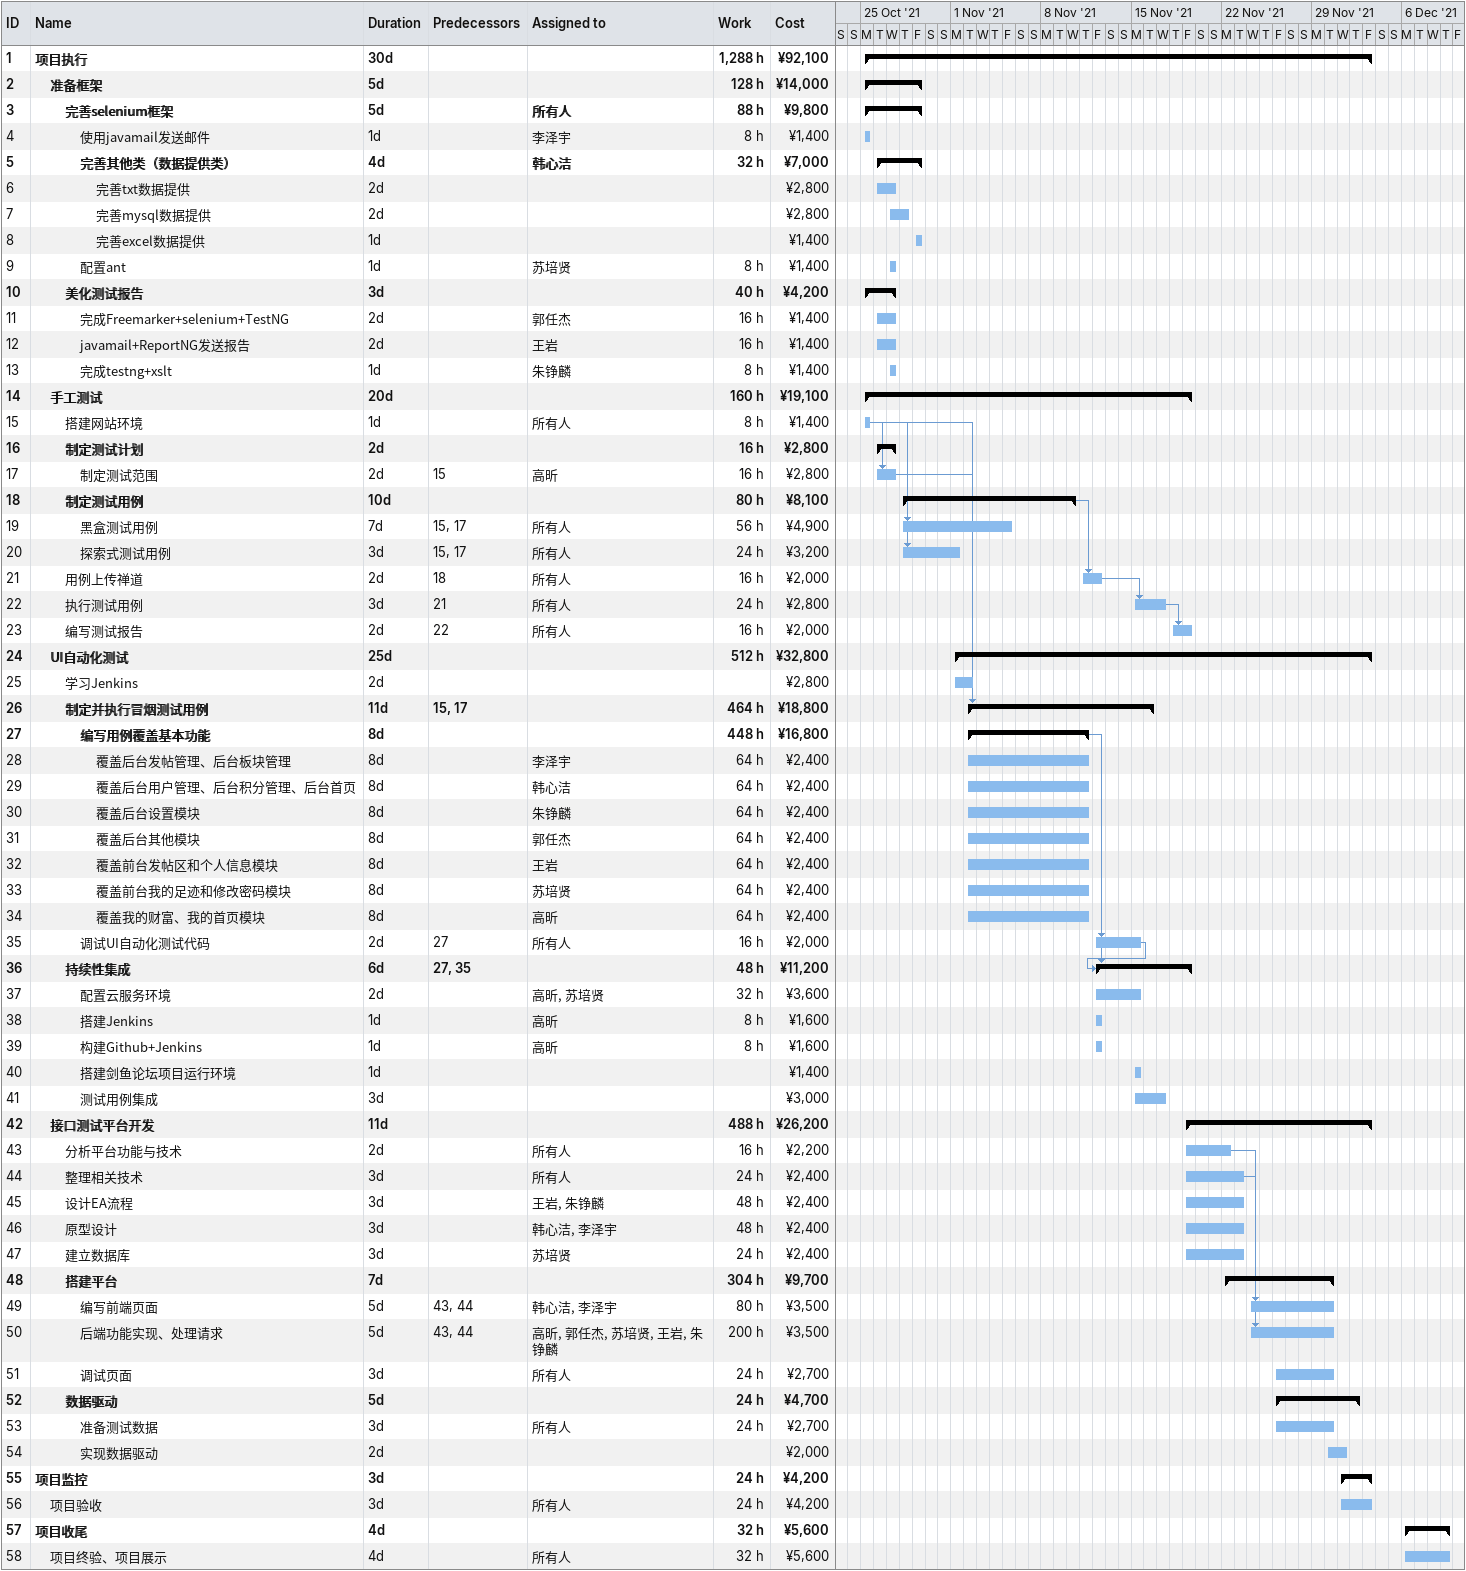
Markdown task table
| ID | Level | Task | Duration | Start | Finish | Predecessors | Resources | Work (h) | Cost (¥) |
|---|---|---|---|---|---|---|---|---|---|
| 1 | 1 | **项目执行** | 30d | 2021-10-25 | 2021-12-03 |  |  | 1288 | 92100 |
| 2 | 2 | **准备框架** | 5d | 2021-10-25 | 2021-10-29 |  |  | 128 | 14000 |
| 3 | 3 | **完善selenium框架** | 5d | 2021-10-25 | 2021-10-29 |  | 所有人 | 88 | 9800 |
| 4 | 4 | 使用javamail发送邮件 | 1d | 2021-10-25 | 2021-10-25 |  | 李泽宇 | 8 | 1400 |
| 5 | 4 | **完善其他类（数据提供类）** | 4d | 2021-10-26 | 2021-10-29 |  | 韩心洁 | 32 | 7000 |
| 6 | 5 | 完善txt数据提供 | 2d | 2021-10-26 | 2021-10-27 |  |  |  | 2800 |
| 7 | 5 | 完善mysql数据提供 | 2d | 2021-10-27 | 2021-10-28 |  |  |  | 2800 |
| 8 | 5 | 完善excel数据提供 | 1d | 2021-10-29 | 2021-10-29 |  |  |  | 1400 |
| 9 | 4 | 配置ant | 1d | 2021-10-27 | 2021-10-27 |  | 苏培贤 | 8 | 1400 |
| 10 | 3 | **美化测试报告** | 3d | 2021-10-25 | 2021-10-27 |  |  | 40 | 4200 |
| 11 | 4 | 完成Freemarker+selenium+TestNG | 2d | 2021-10-26 | 2021-10-27 |  | 郭任杰 | 16 | 1400 |
| 12 | 4 | javamail+ReportNG发送报告 | 2d | 2021-10-26 | 2021-10-27 |  | 王岩 | 16 | 1400 |
| 13 | 4 | 完成testng+xslt | 1d | 2021-10-27 | 2021-10-27 |  | 朱铮麟 | 8 | 1400 |
| 14 | 2 | **手工测试** | 20d | 2021-10-25 | 2021-11-19 |  |  | 160 | 19100 |
| 15 | 3 | 搭建网站环境 | 1d | 2021-10-25 | 2021-10-25 |  | 所有人 | 8 | 1400 |
| 16 | 3 | **制定测试计划** | 2d | 2021-10-26 | 2021-10-27 |  |  | 16 | 2800 |
| 17 | 4 | 制定测试范围 | 2d | 2021-10-26 | 2021-10-27 | 15 | 高昕 | 16 | 2800 |
| 18 | 3 | **制定测试用例** | 10d | 2021-10-28 | 2021-11-10 |  |  | 80 | 8100 |
| 19 | 4 | 黑盒测试用例 | 7d | 2021-10-28 | 2021-11-05 | 15, 17 | 所有人 | 56 | 4900 |
| 20 | 4 | 探索式测试用例 | 3d | 2021-10-28 | 2021-11-01 | 15, 17 | 所有人 | 24 | 3200 |
| 21 | 3 | 用例上传禅道 | 2d | 2021-11-11 | 2021-11-12 | 18 | 所有人 | 16 | 2000 |
| 22 | 3 | 执行测试用例 | 3d | 2021-11-15 | 2021-11-17 | 21 | 所有人 | 24 | 2800 |
| 23 | 3 | 编写测试报告 | 2d | 2021-11-18 | 2021-11-19 | 22 | 所有人 | 16 | 2000 |
| 24 | 2 | **UI自动化测试** | 25d | 2021-11-01 | 2021-12-03 |  |  | 512 | 32800 |
| 25 | 3 | 学习Jenkins | 2d | 2021-11-01 | 2021-11-02 |  |  |  | 2800 |
| 26 | 3 | **制定并执行冒烟测试用例** | 11d | 2021-11-02 | 2021-11-16 | 15, 17 |  | 464 | 18800 |
| 27 | 4 | **编写用例覆盖基本功能** | 8d | 2021-11-02 | 2021-11-11 |  |  | 448 | 16800 |
| 28 | 5 | 覆盖后台发帖管理、后台板块管理 | 8d | 2021-11-02 | 2021-11-11 |  | 李泽宇 | 64 | 2400 |
| 29 | 5 | 覆盖后台用户管理、后台积分管理、后台首页 | 8d | 2021-11-02 | 2021-11-11 |  | 韩心洁 | 64 | 2400 |
| 30 | 5 | 覆盖后台设置模块 | 8d | 2021-11-02 | 2021-11-11 |  | 朱铮麟 | 64 | 2400 |
| 31 | 5 | 覆盖后台其他模块 | 8d | 2021-11-02 | 2021-11-11 |  | 郭任杰 | 64 | 2400 |
| 32 | 5 | 覆盖前台发帖区和个人信息模块 | 8d | 2021-11-02 | 2021-11-11 |  | 王岩 | 64 | 2400 |
| 33 | 5 | 覆盖前台我的足迹和修改密码模块 | 8d | 2021-11-02 | 2021-11-11 |  | 苏培贤 | 64 | 2400 |
| 34 | 5 | 覆盖我的财富、我的首页模块 | 8d | 2021-11-02 | 2021-11-11 |  | 高昕 | 64 | 2400 |
| 35 | 4 | 调试UI自动化测试代码 | 2d | 2021-11-12 | 2021-11-15 | 27 | 所有人 | 16 | 2000 |
| 36 | 3 | **持续性集成** | 6d | 2021-11-12 | 2021-11-19 | 27, 35 |  | 48 | 11200 |
| 37 | 4 | 配置云服务环境 | 2d | 2021-11-12 | 2021-11-15 |  | 高昕, 苏培贤 | 32 | 3600 |
| 38 | 4 | 搭建Jenkins | 1d | 2021-11-12 | 2021-11-12 |  | 高昕 | 8 | 1600 |
| 39 | 4 | 构建Github+Jenkins | 1d | 2021-11-12 | 2021-11-12 |  | 高昕 | 8 | 1600 |
| 40 | 4 | 搭建剑鱼论坛项目运行环境 | 1d | 2021-11-15 | 2021-11-15 |  |  |  | 1400 |
| 41 | 4 | 测试用例集成 | 3d | 2021-11-15 | 2021-11-17 |  |  |  | 3000 |
| 42 | 2 | **接口测试平台开发** | 11d | 2021-11-19 | 2021-12-03 |  |  | 488 | 26200 |
| 43 | 3 | 分析平台功能与技术 | 2d | 2021-11-19 | 2021-11-22 |  | 所有人 | 16 | 2200 |
| 44 | 3 | 整理相关技术 | 3d | 2021-11-19 | 2021-11-23 |  | 所有人 | 24 | 2400 |
| 45 | 3 | 设计EA流程 | 3d | 2021-11-19 | 2021-11-23 |  | 王岩, 朱铮麟 | 48 | 2400 |
| 46 | 3 | 原型设计 | 3d | 2021-11-19 | 2021-11-23 |  | 韩心洁, 李泽宇 | 48 | 2400 |
| 47 | 3 | 建立数据库 | 3d | 2021-11-19 | 2021-11-23 |  | 苏培贤 | 24 | 2400 |
| 48 | 3 | **搭建平台** | 7d | 2021-11-22 | 2021-11-30 |  |  | 304 | 9700 |
| 49 | 4 | 编写前端页面 | 5d | 2021-11-24 | 2021-11-30 | 43, 44 | 韩心洁, 李泽宇 | 80 | 3500 |
| 50 | 4 | 后端功能实现、处理请求 | 5d | 2021-11-24 | 2021-11-30 | 43, 44 | 高昕, 郭任杰, 苏培贤, 王岩, 朱铮麟 | 200 | 3500 |
| 51 | 4 | 调试页面 | 3d | 2021-11-26 | 2021-11-30 |  | 所有人 | 24 | 2700 |
| 52 | 3 | **数据驱动** | 5d | 2021-11-26 | 2021-12-02 |  |  | 24 | 4700 |
| 53 | 4 | 准备测试数据 | 3d | 2021-11-26 | 2021-11-30 |  | 所有人 | 24 | 2700 |
| 54 | 4 | 实现数据驱动 | 2d | 2021-11-30 | 2021-12-01 |  |  |  | 2000 |
| 55 | 1 | **项目监控** | 3d | 2021-12-01 | 2021-12-03 |  |  | 24 | 4200 |
| 56 | 2 | 项目验收 | 3d | 2021-12-01 | 2021-12-03 |  | 所有人 | 24 | 4200 |
| 57 | 1 | **项目收尾** | 4d | 2021-12-06 | 2021-12-09 |  |  | 32 | 5600 |
| 58 | 2 | 项目终验、项目展示 | 4d | 2021-12-06 | 2021-12-09 |  | 所有人 | 32 | 5600 |
